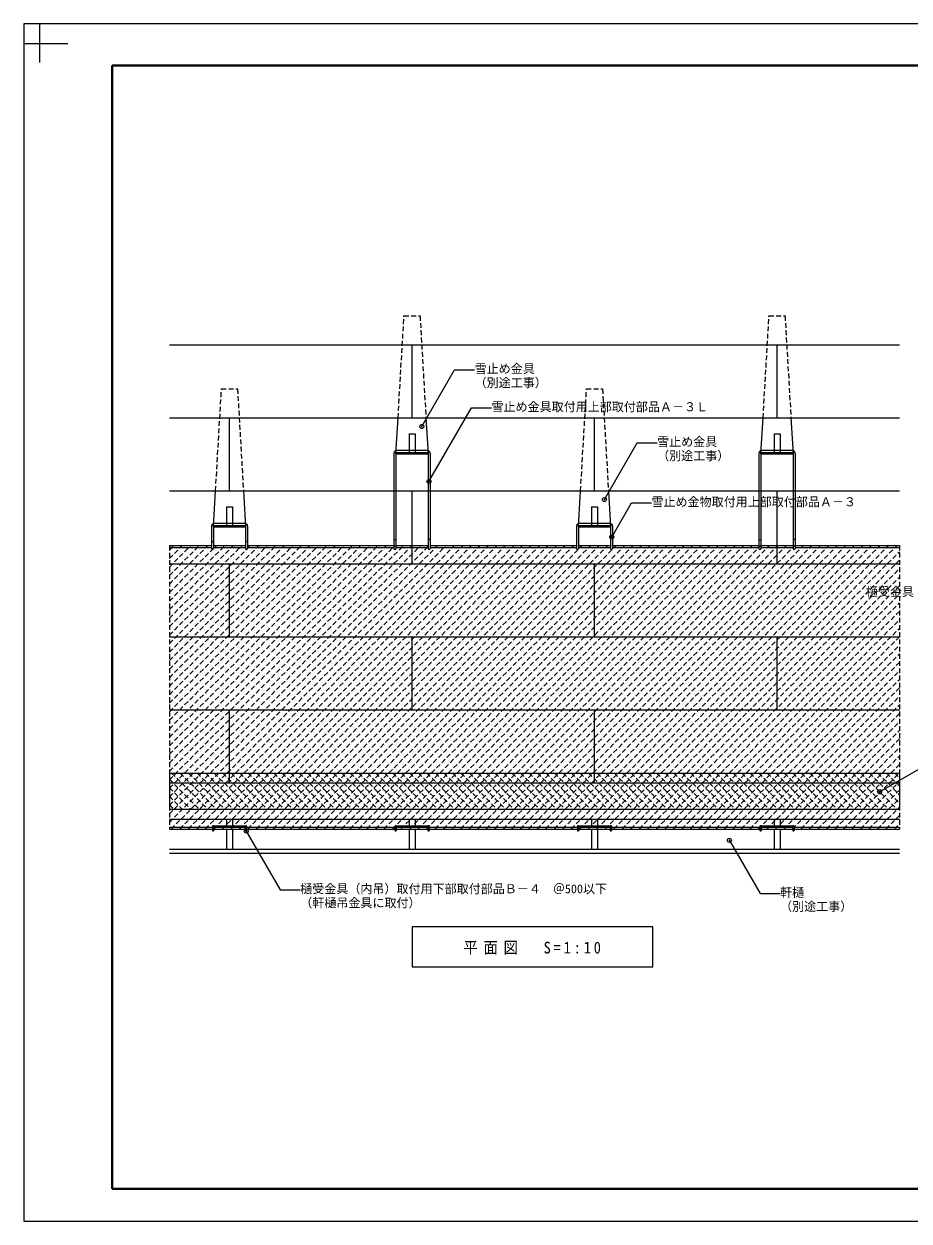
# Model space of a CAD drawing. Units: millimetres on the paper, with parts at other scales. Extents: x -210 to 210, y -148 to 150.
# Drawn here: x -210 to 10.7, y -148.5 to 149.9 of the extents above; entities that cross this region are included whole.
import ezdxf
from ezdxf.enums import TextEntityAlignment as Align

# ---------------------------------------------------------------- set-up
doc = ezdxf.new("R2010")
doc.units = ezdxf.units.MM
doc.header["$PDMODE"] = 32
doc.header["$PDSIZE"] = 1
doc.linetypes.add('DASHED1', pattern=[1.8, 1.2, -0.6])
for name, color, linetype, lineweight in [('0-2', 5, 'Continuous', 9), ('0-4', 5, 'Continuous', 9), ('0-6', 5, 'DASHED1', 9), ('0-8', 5, 'Continuous', 9), ('0-9', 2, 'Continuous', 25), ('0-A', 5, 'Continuous', 9), ('F-0_通り芯', 6, 'Continuous', 9)]:
    doc.layers.add(name, color=color, linetype=linetype, lineweight=lineweight)
doc.styles.add('ＭＳ ゴシック', font='')
doc.styles.get('ＭＳ ゴシック').set_extended_font_data('MS Gothic')

msp = doc.modelspace()

# ---------------------------------------------------------------- linework, layer by layer
at = {"layer": '0-2'}
for p, q in [((-173.75, 69.905), (8.25, 69.905)), ((-113.25, 51.705), (-113.25, 69.905)), ((-22.25, 51.705), (-22.25, 69.905)), ((-173.75, 51.705), (8.25, 51.705)), ((-158.75, 33.505), (-158.75, 51.705)), ((-67.75, 33.505), (-67.75, 51.705)), ((-173.75, 33.505), (8.25, 33.505)), ((-113.25, 15.305), (-113.25, 33.505)), ((-22.25, 15.305), (-22.25, 33.505)), ((-173.75, 15.305), (8.25, 15.305)), ((-158.75, -2.895), (-158.75, 15.305)), ((-67.75, -2.895), (-67.75, 15.305)), ((-173.75, -2.895), (8.25, -2.895)), ((-113.25, -21.095), (-113.25, -2.895)), ((-22.25, -21.095), (-22.25, -2.895)), ((-173.75, -21.095), (8.25, -21.095)), ((-158.75, -39.295), (-158.75, -21.095)), ((-67.75, -39.295), (-67.75, -21.095)), ((-173.75, -39.295), (8.25, -39.295)), ((-173.75, -48.295), (8.25, -48.295)), ((-159.5, -48.295), (-159.5, -49.975)), ((-158, -48.295), (-158, -49.975)), ((-114, -48.295), (-114, -49.975)), ((-112.5, -48.295), (-112.5, -49.975)), ((-68.5, -48.295), (-68.5, -49.975)), ((-67, -48.295), (-67, -49.975)), ((-23, -48.295), (-23, -49.975)), ((-21.5, -48.295), (-21.5, -49.975)), ((-159.5, -50.795), (-159.5, -55.795)), ((-158, -50.795), (-158, -55.795)), ((-114, -50.795), (-114, -55.795)), ((-112.5, -50.795), (-112.5, -55.795)), ((-68.5, -50.795), (-68.5, -55.795)), ((-67, -50.795), (-67, -55.795)), ((-23, -50.795), (-23, -55.795)), ((-21.5, -50.795), (-21.5, -55.795)), ((-173.75, -55.795), (8.25, -55.795)), ((-173.75, -56.795), (8.25, -56.795))]:
    msp.add_line(p, q, dxfattribs=at)
at = {"layer": '0-4'}
for p, q in [((-110.798, 49.54), (-102.637, 63.674)), ((-102.637, 63.674), (-97.637, 63.674)), ((-65.298, 31.34), (-57.137, 45.474)), ((-57.137, 45.474), (-52.137, 45.474)), ((-63.449, 21.997), (-58.548, 30.485)), ((-58.548, 30.485), (-53.548, 30.485)), ((3.336, -41.518), (13.09, -35.886))]:
    msp.add_line(p, q, dxfattribs=at)
for points in [[(-109.027, 35.838), (-98.439, 54.177), (-93.439, 54.177)], [(-154.569, -51.308), (-146.112, -65.955), (-141.112, -65.955)], [(-34.135, -53.608), (-26.484, -66.858), (-21.484, -66.858)]]:
    msp.add_lwpolyline(points, dxfattribs=at)
at = {"layer": '0-4', "color": 2, "lineweight": 25}
msp.add_lwpolyline([(-53.199, -75.13), (-113.199, -75.13), (-113.199, -85.13), (-53.199, -85.13)], close=True, dxfattribs=at)
at = {"layer": '0-4'}
for p in [(-110.798, 49.54), (-109.027, 35.838), (-65.298, 31.34), (-63.449, 21.997), (3.336, -41.518), (-154.569, -51.308), (-34.135, -53.608)]:
    msp.add_point(p, dxfattribs=at)
at = {"layer": '0-6'}
for p, q in [((-173.75, 19.865), (-173.75, -50.795)), ((-173.75, -49.127), (-104.758, 19.865)), ((-173.75, -47.006), (-106.879, 19.865)), ((-173.75, -44.885), (-109, 19.865)), ((-173.75, -42.763), (-111.122, 19.865)), ((-173.75, -40.642), (-113.243, 19.865)), ((-173.75, -38.521), (-115.364, 19.865)), ((-173.75, -36.399), (-117.486, 19.865)), ((-173.75, -34.278), (-119.607, 19.865)), ((-173.75, -32.157), (-121.728, 19.865)), ((-173.75, -30.035), (-123.85, 19.865)), ((-173.75, -27.914), (-125.971, 19.865)), ((-173.75, -25.793), (-128.092, 19.865)), ((-173.75, -23.671), (-130.214, 19.865)), ((-173.75, -21.55), (-132.335, 19.865)), ((-173.75, -19.429), (-134.456, 19.865)), ((-173.75, -17.307), (-136.578, 19.865)), ((-173.75, -15.186), (-138.699, 19.865)), ((-173.75, -13.065), (-140.82, 19.865)), ((-173.75, -10.944), (-142.942, 19.865)), ((-173.75, -8.822), (-145.063, 19.865)), ((-173.75, -6.701), (-147.184, 19.865)), ((-173.75, -4.58), (-149.306, 19.865)), ((-173.75, -2.458), (-151.427, 19.865)), ((-173.75, -0.337), (-153.548, 19.865)), ((-173.75, 1.784), (-155.67, 19.865)), ((-173.75, 3.906), (-157.791, 19.865)), ((-173.75, 6.027), (-159.912, 19.865)), ((-173.75, 8.148), (-162.033, 19.865)), ((-173.75, 10.27), (-164.155, 19.865)), ((-173.75, 12.391), (-166.276, 19.865)), ((-173.75, 14.512), (-168.397, 19.865)), ((-173.75, 16.634), (-170.519, 19.865)), ((-173.75, 18.755), (-172.64, 19.865)), ((-173.297, -50.795), (-102.637, 19.865)), ((-171.175, -50.795), (-100.515, 19.865)), ((-169.054, -50.795), (-98.394, 19.865)), ((-166.933, -50.795), (-96.273, 19.865)), ((-164.811, -50.795), (-94.151, 19.865)), ((-162.69, -50.795), (-92.03, 19.865)), ((-160.569, -50.795), (-89.909, 19.865)), ((-158.447, -50.795), (-87.787, 19.865)), ((-156.326, -50.795), (-85.666, 19.865)), ((-154.205, -50.795), (-83.545, 19.865)), ((-152.083, -50.795), (-81.423, 19.865)), ((-149.962, -50.795), (-79.302, 19.865)), ((-147.841, -50.795), (-77.181, 19.865)), ((-145.719, -50.795), (-75.059, 19.865)), ((-143.598, -50.795), (-72.938, 19.865)), ((-141.477, -50.795), (-70.817, 19.865)), ((-139.355, -50.795), (-68.695, 19.865)), ((-137.234, -50.795), (-66.574, 19.865)), ((-135.113, -50.795), (-64.453, 19.865)), ((-132.991, -50.795), (-62.331, 19.865)), ((-130.87, -50.795), (-60.21, 19.865)), ((-128.749, -50.795), (-58.089, 19.865)), ((-126.627, -50.795), (-55.967, 19.865)), ((-124.506, -50.795), (-53.846, 19.865)), ((-122.385, -50.795), (-51.725, 19.865)), ((-120.264, -50.795), (-49.604, 19.865)), ((-118.142, -50.795), (-47.482, 19.865)), ((-116.021, -50.795), (-45.361, 19.865)), ((-113.9, -50.795), (-43.24, 19.865)), ((-111.778, -50.795), (-41.118, 19.865)), ((-109.657, -50.795), (-38.997, 19.865)), ((-107.536, -50.795), (-36.876, 19.865)), ((-105.414, -50.795), (-34.754, 19.865)), ((-103.293, -50.795), (-32.633, 19.865)), ((-101.172, -50.795), (-30.512, 19.865)), ((-99.05, -50.795), (-28.39, 19.865)), ((-96.929, -50.795), (-26.269, 19.865)), ((-94.808, -50.795), (-24.148, 19.865)), ((-92.686, -50.795), (-22.026, 19.865)), ((-90.565, -50.795), (-19.905, 19.865)), ((-88.444, -50.795), (-17.784, 19.865)), ((-86.322, -50.795), (-15.662, 19.865)), ((-84.201, -50.795), (-13.541, 19.865)), ((-82.08, -50.795), (-11.42, 19.865)), ((-79.958, -50.795), (-9.298, 19.865)), ((-77.837, -50.795), (-7.177, 19.865)), ((-75.716, -50.795), (-5.056, 19.865)), ((-73.594, -50.795), (-2.934, 19.865)), ((-71.473, -50.795), (-0.813, 19.865)), ((-69.352, -50.795), (1.308, 19.865)), ((-67.23, -50.795), (3.43, 19.865)), ((-65.109, -50.795), (5.551, 19.865)), ((-62.988, -50.795), (7.672, 19.865)), ((-60.867, -50.795), (8.25, 18.321)), ((8.25, 19.865), (8.25, -50.795)), ((-58.745, -50.795), (8.25, 16.2)), ((-56.624, -50.795), (8.25, 14.079)), ((-54.503, -50.795), (8.25, 11.957)), ((-52.381, -50.795), (8.25, 9.836)), ((-50.26, -50.795), (8.25, 7.715)), ((-48.139, -50.795), (8.25, 5.593)), ((-46.017, -50.795), (8.25, 3.472)), ((-43.896, -50.795), (8.25, 1.351)), ((-41.775, -50.795), (8.25, -0.77)), ((-39.653, -50.795), (8.25, -2.892)), ((-37.532, -50.795), (8.25, -5.013)), ((-35.411, -50.795), (8.25, -7.134)), ((-33.289, -50.795), (8.25, -9.256)), ((-31.168, -50.795), (8.25, -11.377)), ((-29.047, -50.795), (8.25, -13.498)), ((-26.925, -50.795), (8.25, -15.62)), ((-24.804, -50.795), (8.25, -17.741)), ((-22.683, -50.795), (8.25, -19.862)), ((-20.561, -50.795), (8.25, -21.984)), ((-18.44, -50.795), (8.25, -24.105)), ((-16.319, -50.795), (8.25, -26.226)), ((-14.197, -50.795), (8.25, -28.348)), ((-12.076, -50.795), (8.25, -30.469)), ((-9.955, -50.795), (8.25, -32.59)), ((-7.834, -50.795), (8.25, -34.712)), ((-5.712, -50.795), (8.25, -36.833)), ((-3.591, -50.795), (8.25, -38.954)), ((-1.47, -50.795), (8.25, -41.076)), ((0.652, -50.795), (8.25, -43.197)), ((2.773, -50.795), (8.25, -45.318)), ((4.894, -50.795), (8.25, -47.44)), ((7.016, -50.795), (8.25, -49.561))]:
    msp.add_line(p, q, dxfattribs=at)
at = {"layer": '0-8', "color": 2, "lineweight": 25}
for p, q in [((-173.75, -36.835), (8.25, -36.835)), ((-173.75, -45.835), (8.25, -45.835))]:
    msp.add_line(p, q, dxfattribs=at)
at = {"layer": '0-8', "linetype": 'DASHED1'}
for p, q in [((-173.75, -36.835), (-173.75, -45.835)), ((-173.75, -38.38), (-166.296, -45.835)), ((-173.174, -36.835), (-164.174, -45.835)), ((-171.053, -36.835), (-162.053, -45.835)), ((-168.932, -36.835), (-159.932, -45.835)), ((-166.81, -36.835), (-157.81, -45.835)), ((-164.689, -36.835), (-155.689, -45.835)), ((-162.568, -36.835), (-153.568, -45.835)), ((-160.446, -36.835), (-151.446, -45.835)), ((-158.325, -36.835), (-149.325, -45.835)), ((-156.204, -36.835), (-147.204, -45.835)), ((-154.082, -36.835), (-145.082, -45.835)), ((-151.961, -36.835), (-142.961, -45.835)), ((-149.84, -36.835), (-140.84, -45.835)), ((-147.719, -36.835), (-138.719, -45.835)), ((-145.597, -36.835), (-136.597, -45.835)), ((-143.476, -36.835), (-134.476, -45.835)), ((-141.355, -36.835), (-132.355, -45.835)), ((-139.233, -36.835), (-130.233, -45.835)), ((-137.112, -36.835), (-128.112, -45.835)), ((-134.991, -36.835), (-125.991, -45.835)), ((-132.869, -36.835), (-123.869, -45.835)), ((-130.748, -36.835), (-121.748, -45.835)), ((-128.627, -36.835), (-119.627, -45.835)), ((-126.505, -36.835), (-117.505, -45.835)), ((-124.384, -36.835), (-115.384, -45.835)), ((-122.263, -36.835), (-113.263, -45.835)), ((-120.141, -36.835), (-111.141, -45.835)), ((-118.02, -36.835), (-109.02, -45.835)), ((-115.899, -36.835), (-106.899, -45.835)), ((-113.777, -36.835), (-104.777, -45.835)), ((-111.656, -36.835), (-102.656, -45.835)), ((-109.535, -36.835), (-100.535, -45.835)), ((-107.413, -36.835), (-98.413, -45.835)), ((-105.292, -36.835), (-96.292, -45.835)), ((-103.171, -36.835), (-94.171, -45.835)), ((-101.049, -36.835), (-92.049, -45.835)), ((-98.928, -36.835), (-89.928, -45.835)), ((-96.807, -36.835), (-87.807, -45.835)), ((-94.686, -36.835), (-85.686, -45.835)), ((-92.564, -36.835), (-83.564, -45.835)), ((-90.443, -36.835), (-81.443, -45.835)), ((-88.322, -36.835), (-79.322, -45.835)), ((-86.2, -36.835), (-77.2, -45.835)), ((-84.079, -36.835), (-75.079, -45.835)), ((-81.958, -36.835), (-72.958, -45.835)), ((-79.836, -36.835), (-70.836, -45.835)), ((-77.715, -36.835), (-68.715, -45.835)), ((-75.594, -36.835), (-66.594, -45.835)), ((-73.472, -36.835), (-64.472, -45.835)), ((-71.351, -36.835), (-62.351, -45.835)), ((-69.23, -36.835), (-60.23, -45.835)), ((-67.108, -36.835), (-58.108, -45.835)), ((-64.987, -36.835), (-55.987, -45.835)), ((-62.866, -36.835), (-53.866, -45.835)), ((-60.744, -36.835), (-51.744, -45.835)), ((-58.623, -36.835), (-49.623, -45.835)), ((-56.502, -36.835), (-47.502, -45.835)), ((-54.38, -36.835), (-45.38, -45.835)), ((-52.259, -36.835), (-43.259, -45.835)), ((-50.138, -36.835), (-41.138, -45.835)), ((-48.016, -36.835), (-39.016, -45.835)), ((-45.895, -36.835), (-36.895, -45.835)), ((-43.774, -36.835), (-34.774, -45.835)), ((-41.653, -36.835), (-32.653, -45.835)), ((-39.531, -36.835), (-30.531, -45.835)), ((-37.41, -36.835), (-28.41, -45.835)), ((-35.289, -36.835), (-26.289, -45.835)), ((-33.167, -36.835), (-24.167, -45.835)), ((-31.046, -36.835), (-22.046, -45.835)), ((-28.925, -36.835), (-19.925, -45.835)), ((-26.803, -36.835), (-17.803, -45.835)), ((-24.682, -36.835), (-15.682, -45.835)), ((-22.561, -36.835), (-13.561, -45.835)), ((-20.439, -36.835), (-11.439, -45.835)), ((-18.318, -36.835), (-9.318, -45.835)), ((-16.197, -36.835), (-7.197, -45.835)), ((-14.075, -36.835), (-5.075, -45.835)), ((-11.954, -36.835), (-2.954, -45.835)), ((-9.833, -36.835), (-0.833, -45.835)), ((-7.711, -36.835), (1.289, -45.835)), ((-5.59, -36.835), (3.41, -45.835)), ((-3.469, -36.835), (5.531, -45.835)), ((-1.347, -36.835), (7.653, -45.835)), ((0.774, -36.835), (8.25, -44.311)), ((2.895, -36.835), (8.25, -42.189)), ((5.017, -36.835), (8.25, -40.068)), ((7.138, -36.835), (8.25, -37.947)), ((8.25, -36.835), (8.25, -45.835)), ((-173.75, -40.501), (-168.417, -45.835)), ((-173.75, -42.623), (-170.538, -45.835)), ((-173.75, -44.744), (-172.66, -45.835))]:
    msp.add_line(p, q, dxfattribs=at)
at = {"layer": '0-9'}
for p, q in [((-117.75, 42.865), (-117.75, 19.115)), ((-117.25, 42.865), (-117.25, 19.115)), ((-109.45, 43.565), (-117.05, 43.565)), ((-117.05, 43.065), (-109.45, 43.065)), ((-109.25, 42.865), (-109.25, 19.115)), ((-108.75, 42.865), (-108.75, 19.115)), ((-26.75, 42.865), (-26.75, 19.115)), ((-26.25, 42.865), (-26.25, 19.115)), ((-18.45, 43.565), (-26.05, 43.565)), ((-26.05, 43.065), (-18.45, 43.065)), ((-18.25, 42.865), (-18.25, 19.115)), ((-17.75, 42.865), (-17.75, 19.115)), ((-163.25, 24.665), (-163.25, 19.115)), ((-162.75, 24.665), (-162.75, 19.115)), ((-154.95, 25.365), (-162.55, 25.365)), ((-162.55, 24.865), (-154.95, 24.865)), ((-154.75, 24.665), (-154.75, 19.115)), ((-154.25, 24.665), (-154.25, 19.115)), ((-72.25, 24.665), (-72.25, 19.115)), ((-71.75, 24.665), (-71.75, 19.115)), ((-63.95, 25.365), (-71.55, 25.365)), ((-71.55, 24.865), (-63.95, 24.865)), ((-63.75, 24.665), (-63.75, 19.115)), ((-63.25, 24.665), (-63.25, 19.115)), ((-117.75, 21.365), (-117.25, 21.365)), ((-108.75, 21.365), (-109.25, 21.365)), ((-26.75, 21.365), (-26.25, 21.365)), ((-17.75, 21.365), (-18.25, 21.365)), ((-173.75, 19.865), (-163.25, 19.865)), ((-173.75, 19.365), (-163.25, 19.365)), ((-163.25, 20.865), (-162.75, 20.865)), ((-162.75, 19.865), (-154.75, 19.865)), ((-162.75, 19.365), (-154.75, 19.365)), ((-154.25, 20.865), (-154.75, 20.865)), ((-154.25, 19.865), (-117.75, 19.865)), ((-154.25, 19.365), (-117.75, 19.365)), ((-117.25, 19.865), (-109.25, 19.865)), ((-117.25, 19.365), (-109.25, 19.365)), ((-108.75, 19.865), (-72.25, 19.865)), ((-108.75, 19.365), (-72.25, 19.365)), ((-71.75, 19.865), (-63.75, 19.865)), ((-71.75, 19.365), (-63.75, 19.365)), ((-63.25, 19.865), (-26.75, 19.865)), ((-63.25, 19.365), (-26.75, 19.365)), ((-26.25, 19.865), (-18.25, 19.865)), ((-26.25, 19.365), (-18.25, 19.365)), ((-17.75, 19.865), (8.25, 19.865)), ((-17.75, 19.365), (8.25, 19.365)), ((-173.75, -50.295), (-117.5, -50.295)), ((-163, -50.135), (-163, -51.115)), ((-162.68, -50.135), (-162.68, -51.115)), ((-162.68, -50.295), (-154.82, -50.295)), ((-162.68, -50.295), (-154.82, -50.295)), ((-154.82, -50.135), (-154.82, -51.115)), ((-154.5, -50.135), (-154.5, -51.115)), ((-117.5, -50.135), (-117.5, -51.115)), ((-117.18, -50.135), (-117.18, -51.115)), ((-117.18, -50.295), (-109.32, -50.295)), ((-117.18, -50.295), (-109.32, -50.295)), ((-109.32, -50.135), (-109.32, -51.115)), ((-109, -50.135), (-109, -51.115)), ((-109, -50.295), (-26.5, -50.295)), ((-72, -50.135), (-72, -51.115)), ((-71.68, -50.135), (-71.68, -51.115)), ((-71.68, -50.295), (-63.82, -50.295)), ((-71.68, -50.295), (-63.82, -50.295)), ((-63.82, -50.135), (-63.82, -51.115)), ((-63.5, -50.135), (-63.5, -51.115)), ((-26.5, -50.135), (-26.5, -51.115)), ((-26.18, -50.135), (-26.18, -51.115)), ((-26.18, -50.295), (-18.32, -50.295)), ((-26.18, -50.295), (-18.32, -50.295)), ((-18.32, -50.135), (-18.32, -51.115)), ((-18, -50.135), (-18, -51.115)), ((-18, -50.295), (8.25, -50.295)), ((-173.75, -50.795), (-117.5, -50.795)), ((-162.68, -50.795), (-154.82, -50.795)), ((-162.68, -50.795), (-154.82, -50.795)), ((-117.18, -50.795), (-109.32, -50.795)), ((-117.18, -50.795), (-109.32, -50.795)), ((-109, -50.795), (-26.5, -50.795)), ((-71.68, -50.795), (-63.82, -50.795)), ((-71.68, -50.795), (-63.82, -50.795)), ((-26.18, -50.795), (-18.32, -50.795)), ((-26.18, -50.795), (-18.32, -50.795)), ((-18, -50.795), (8.25, -50.795))]:
    msp.add_line(p, q, dxfattribs=at)
at = {"layer": '0-9', "color": 5, "lineweight": 9}
for p, q in [((-162.84, -49.975), (-154.66, -49.975)), ((-162.68, -50.295), (-154.82, -50.295)), ((-117.34, -49.975), (-109.16, -49.975)), ((-117.18, -50.295), (-109.32, -50.295)), ((-71.84, -49.975), (-63.66, -49.975)), ((-71.68, -50.295), (-63.82, -50.295)), ((-26.34, -49.975), (-18.16, -49.975)), ((-26.18, -50.295), (-18.32, -50.295))]:
    msp.add_line(p, q, dxfattribs=at)
at = {"layer": '0-9'}
for centre, radius, start, end in [((-117.05, 42.865), 0.7, 90, 180), ((-117.05, 42.865), 0.2, 90, 180), ((-109.45, 42.865), 0.7, 0, 90), ((-109.45, 42.865), 0.2, 0, 90), ((-26.05, 42.865), 0.7, 90, 180), ((-26.05, 42.865), 0.2, 90, 180), ((-18.45, 42.865), 0.7, 0, 90), ((-18.45, 42.865), 0.2, 0, 90), ((-162.55, 24.665), 0.7, 90, 180), ((-162.55, 24.665), 0.2, 90, 180), ((-154.95, 24.665), 0.7, 0, 90), ((-154.95, 24.665), 0.2, 0, 90), ((-71.55, 24.665), 0.7, 90, 180), ((-71.55, 24.665), 0.2, 90, 180), ((-63.95, 24.665), 0.7, 0, 90), ((-63.95, 24.665), 0.2, 0, 90), ((-163, 19.115), 0.25, 180, 0), ((-154.5, 19.115), 0.25, 180, 0), ((-117.5, 19.115), 0.25, 180, 0), ((-109, 19.115), 0.25, 180, 0), ((-72, 19.115), 0.25, 180, 0), ((-63.5, 19.115), 0.25, 180, 0), ((-26.5, 19.115), 0.25, 180, 0), ((-18, 19.115), 0.25, 180, 0), ((-162.84, -50.135), 0.16, 0, 180), ((-154.66, -50.135), 0.16, 0, 180), ((-117.34, -50.135), 0.16, 0, 180), ((-109.16, -50.135), 0.16, 0, 180), ((-71.84, -50.135), 0.16, 0, 180), ((-63.66, -50.135), 0.16, 0, 180), ((-26.34, -50.135), 0.16, 0, 180), ((-18.16, -50.135), 0.16, 0, 180), ((-162.84, -51.115), 0.16, 180, 0), ((-154.66, -51.115), 0.16, 180, 0), ((-117.34, -51.115), 0.16, 180, 0), ((-109.16, -51.115), 0.16, 180, 0), ((-71.84, -51.115), 0.16, 180, 0), ((-63.66, -51.115), 0.16, 180, 0), ((-26.34, -51.115), 0.16, 180, 0), ((-18.16, -51.115), 0.16, 180, 0)]:
    msp.add_arc(centre, radius, start, end, dxfattribs=at)
at = {"layer": '0-A'}
for p, q in [((-117.25, 42.705), (-116.727, 51.705)), ((-109.774, 51.705), (-109.25, 42.705)), ((-26.25, 42.705), (-25.727, 51.705)), ((-18.774, 51.705), (-18.25, 42.705)), ((-114, 47.705), (-112.5, 47.705)), ((-114, 47.705), (-114, 42.865)), ((-112.5, 47.705), (-112.5, 42.865)), ((-23, 47.705), (-21.5, 47.705)), ((-23, 47.705), (-23, 42.865)), ((-21.5, 47.705), (-21.5, 42.865)), ((-117.25, 42.865), (-109.25, 42.865)), ((-117.25, 42.705), (-109.25, 42.705)), ((-26.25, 42.865), (-18.25, 42.865)), ((-26.25, 42.705), (-18.25, 42.705)), ((-162.75, 24.505), (-162.227, 33.505)), ((-155.274, 33.505), (-154.75, 24.505)), ((-71.75, 24.505), (-71.227, 33.505)), ((-64.274, 33.505), (-63.75, 24.505)), ((-159.5, 29.505), (-158, 29.505)), ((-159.5, 29.505), (-159.5, 24.665)), ((-158, 29.505), (-158, 24.665)), ((-68.5, 29.505), (-67, 29.505)), ((-68.5, 29.505), (-68.5, 24.665)), ((-67, 29.505), (-67, 24.665)), ((-162.75, 24.665), (-154.75, 24.665)), ((-162.75, 24.505), (-154.75, 24.505)), ((-71.75, 24.665), (-63.75, 24.665)), ((-71.75, 24.505), (-63.75, 24.505))]:
    msp.add_line(p, q, dxfattribs=at)
at = {"layer": '0-A', "linetype": 'DASHED1'}
for points in [[(-116.727, 51.705), (-115.25, 77.105), (-111.25, 77.105), (-109.774, 51.705)], [(-25.727, 51.705), (-24.25, 77.105), (-20.25, 77.105), (-18.774, 51.705)], [(-162.227, 33.505), (-160.75, 58.905), (-156.75, 58.905), (-155.274, 33.505)], [(-71.227, 33.505), (-69.75, 58.905), (-65.75, 58.905), (-64.274, 33.505)]]:
    msp.add_lwpolyline(points, dxfattribs=at)
at = {"layer": 'F-0_通り芯'}
for p, q in [((-210, 149.878), (-210, -148.5)), ((210, 149.878), (-210, 149.878)), ((-206, 140.258), (-206, 149.878)), ((-199.03, 144.888), (-210, 144.888)), ((-210, -148.5), (210, -148.5))]:
    msp.add_line(p, q, dxfattribs=at)
at = {"layer": 'F-0_通り芯', "color": 3, "lineweight": 40}
for p, q in [((-188, -140.5), (-188, 139.5)), ((-188, 139.5), (202, 139.5)), ((-188, -140.5), (202, -140.5))]:
    msp.add_line(p, q, dxfattribs=at)

# ---------------------------------------------------------------- texts
at = {"layer": '0-4', "color": 7, "style": 'ＭＳ ゴシック'}
for s, p in [('雪止め金具', (-97.637, 62.174)), ('（別途工事）', (-97.637, 58.674)), ('雪止め金具取付用上部取付部品Ａ－３Ｌ', (-93.439, 52.677)), ('雪止め金具', (-52.137, 43.974)), ('（別途工事）', (-52.137, 40.474)), ('雪止め金物取付用上部取付部品Ａ－３', (-53.548, 28.985)), ('樋受金具（内吊）取付用下部取付部品Ｂ－４', (-0.089, 6.582)), ('樋受金具（内吊）取付用下部取付部品Ｂ－４\u3000＠500以下', (-141.112, -67.455)), ('軒樋', (-21.484, -68.358)), ('（軒樋吊金具に取付）', (-141.112, -70.955)), ('（別途工事）', (-21.484, -71.858))]:
    msp.add_text(s, height=2.199, dxfattribs=at).set_placement(p, align=Align.BOTTOM_LEFT)
at = {"layer": '0-4', "color": 7, "insert": (-100.449, -82.13), "char_height": 2.933, "attachment_point": 7, "style": 'ＭＳ ゴシック'}
msp.add_mtext('\\T1.39;\\W0.9;平面図\u3000S=1:10', dxfattribs=at)

doc.saveas('drawing.dxf')
